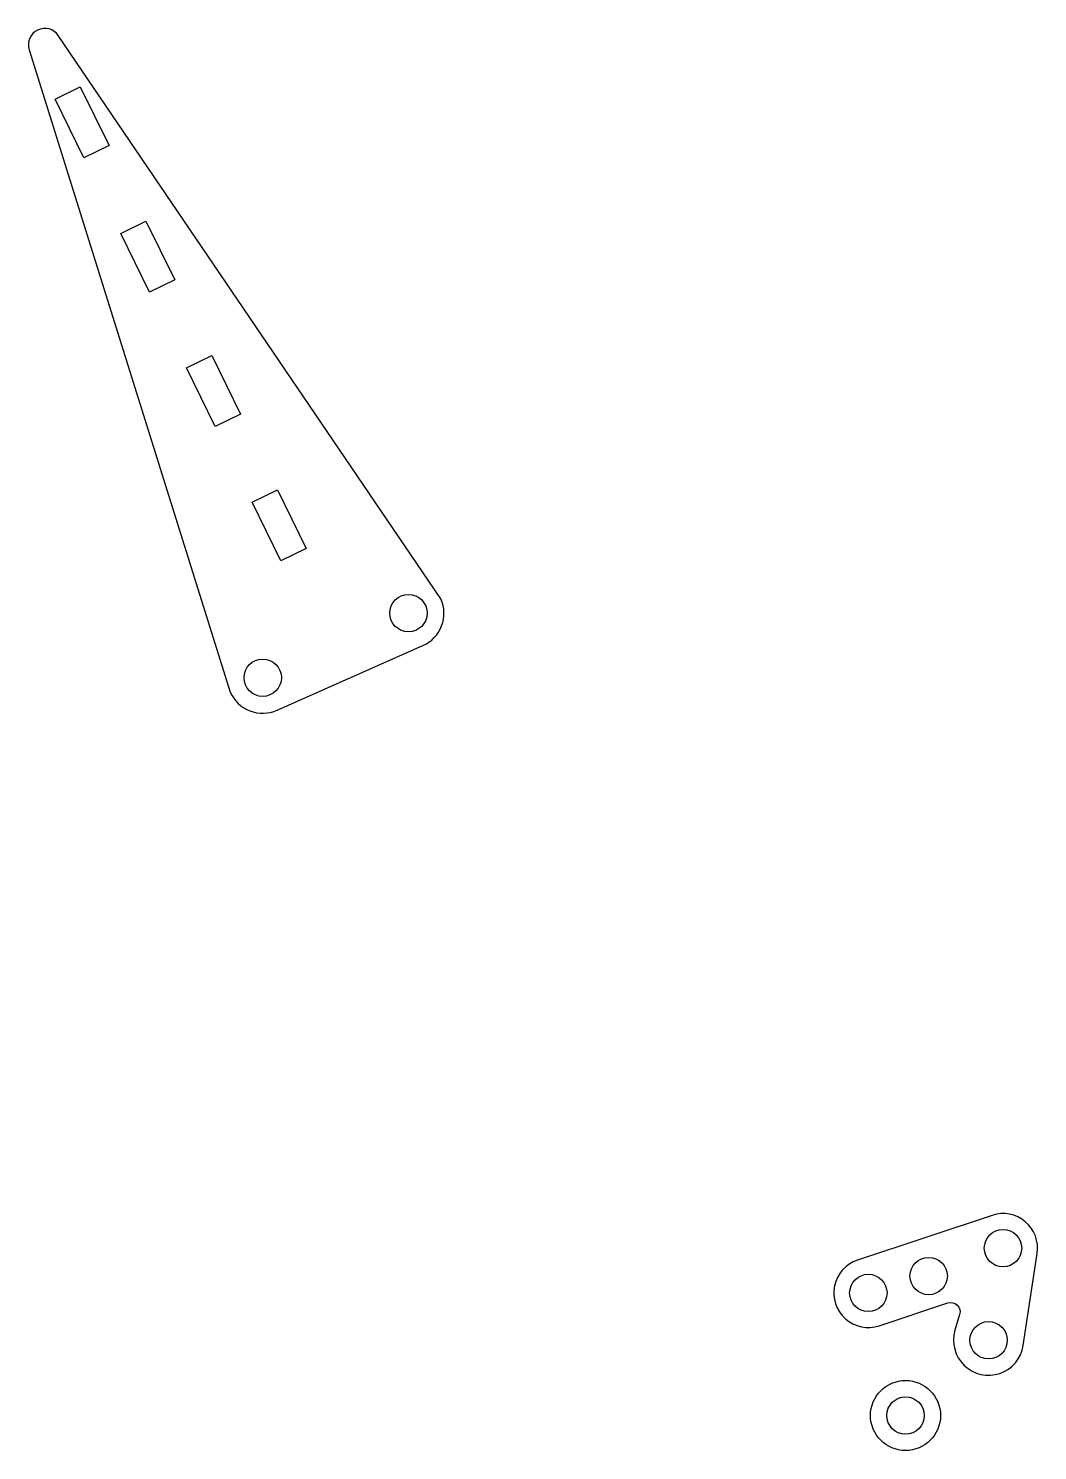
# Model space of a CAD drawing. Header units: millimetres. Extents: x -59.7 to -5.7, y -7.7 to 68.4.
import ezdxf

# ---------------------------------------------------------------- set-up
doc = ezdxf.new("R2010")
doc.units = ezdxf.units.MM
doc.layers.get('0').update_dxf_attribs({"linetype": 'CONTINUOUS'})

msp = doc.modelspace()

# ---------------------------------------------------------------- linework, layer by layer
for points in [[(-48.941, 32.933, 0.414214), (-46.435, 31.965), (-38.632, 35.421, 0.414214), (-37.665, 37.928), (-58.146, 68.063, 0.863048), (-59.705, 67.31)], [(-10.149, -1.217, 1.070742), (-6.497, -2.03), (-5.748, 2.9, 0.560147), (-8.161, 4.933), (-15.37, 2.537, 1), (-14.203, -0.974), (-10.536, 0.245, -0.605904), (-9.899, -0.372)]]:
    msp.add_lwpolyline(points, format="xyb", close=True)
for points in [[(-58.316, 64.662), (-56.969, 65.321), (-55.43, 62.177), (-56.777, 61.518)], [(-53.26, 54.332), (-54.799, 57.476), (-53.452, 58.136), (-51.913, 54.992)], [(-51.282, 50.291), (-49.935, 50.95), (-48.396, 47.806), (-49.743, 47.147)], [(-46.226, 39.962), (-47.765, 43.105), (-46.418, 43.765), (-44.879, 40.621)]]:
    msp.add_lwpolyline(points, close=True)
for centre, radius in [((-39.402, 37.158), 1), ((-47.204, 33.703), 1), ((-7.577, 3.178), 1), ((-11.556, 1.685), 1), ((-14.786, 0.781), 1), ((-8.35, -1.749), 1), ((-12.796, -5.778), 1.875), ((-12.796, -5.778), 1)]:
    msp.add_circle(centre, radius)

doc.saveas('drawing.dxf')
